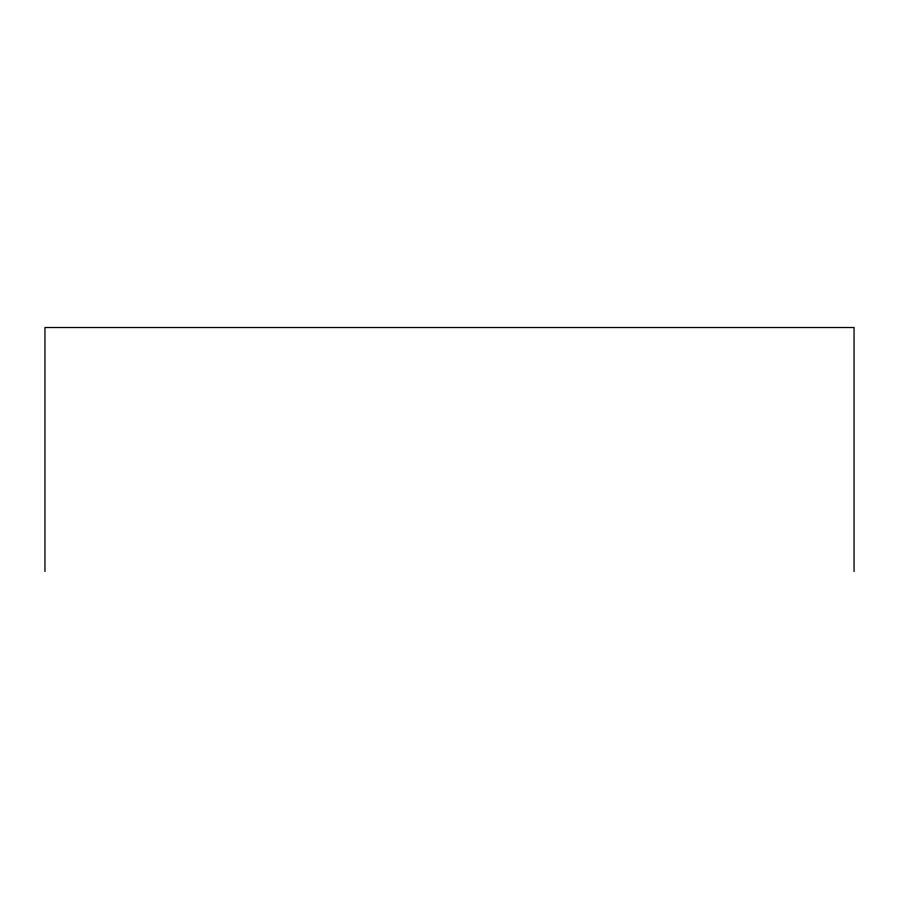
<?xml version="1.0" encoding="UTF-8"?>
<svg xmlns="http://www.w3.org/2000/svg" width="899" height="899" viewBox="0 0 899 899"><rect width="100%" height="100%" fill="white"/><g stroke="black" fill="none" stroke-linecap="round" stroke-linejoin="round"><path stroke-width="1.35" d="M854.05 571.483L854.05 327.517L44.95 327.517L44.95 571.483"/></g></svg>
